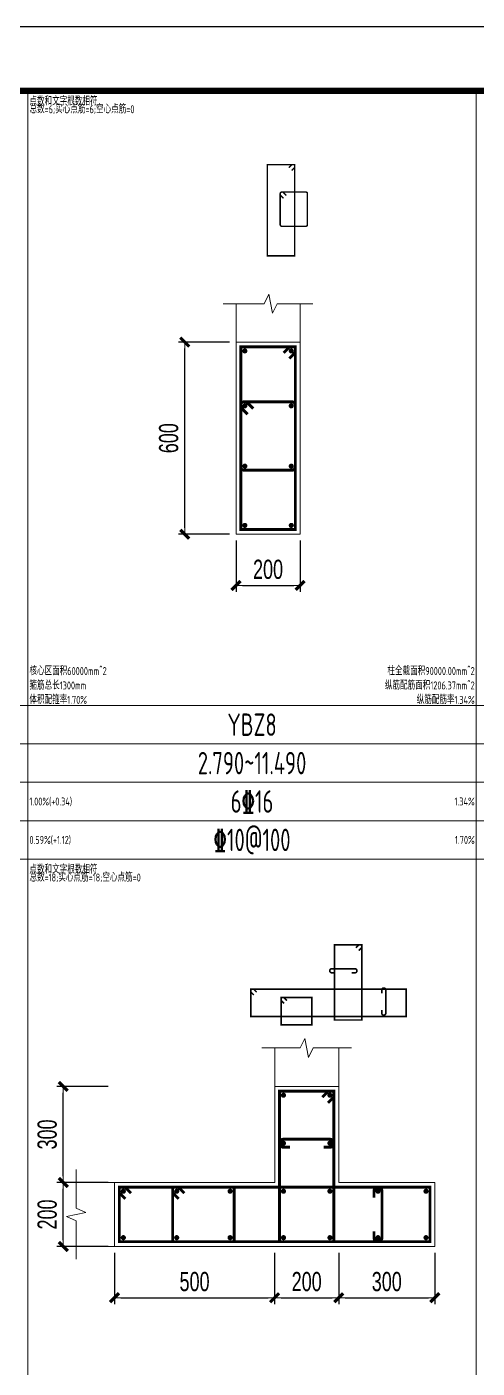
# Model space of a CAD drawing. Extents: x -129922 to 1190196, y -520662 to 139923.
# Drawn here: x 421075 to 428104, y -277428 to -256477 of the extents above; entities that cross this region are included whole.
import ezdxf
from ezdxf.enums import TextEntityAlignment as Align

# ---------------------------------------------------------------- set-up
doc = ezdxf.new("R2010")
doc.units = 0
doc.header["$LTSCALE"] = 1000
doc.header["$MEASUREMENT"] = 0
for name, color, linetype, lineweight in [('S-墙柱-REIN', 1, 'Continuous', 20), ('S-墙柱-大样细线', 7, 'Continuous', 20), ('S-墙柱-编号', 4, 'Continuous', 20), ('S-大样-DIM', 3, 'Continuous', 20), ('S-大样-REIN', 1, 'Continuous', 20), ('S-大样-实线', 2, 'Continuous', 20), ('S-通用-TAB', 7, 'Continuous', 20)]:
    doc.layers.add(name, color=color, linetype=linetype, lineweight=lineweight)
doc.layers.add('Y-云图图框', color=7, linetype='Continuous')
doc.layers.add('z-计算配筋', color=7, linetype='Continuous')
doc.layers.add('配箍校核', color=34, linetype='Continuous', plot=False)
doc.styles.add('_YT_Name', font='', dxfattribs={"width": 0.8})
doc.styles.add('_YT_Sign_Text', font='ros.shx', dxfattribs={"width": 0.8, "bigfont": 'hztxt.shx'})
doc.styles.add('BW_Dim', font='Bweng.shx', dxfattribs={"width": 0.7, "bigfont": 'hztxt.shx'})
doc.styles.add('BW_Rein', font='tssdeng.shx', dxfattribs={"width": 0.7, "bigfont": 'hztxt.shx'})
doc.styles.get("Standard").update_dxf_attribs({"font": 'gbenor.shx', "bigfont": 'gbcbig.shx'})
doc.styles.add('TSSD_Rein', font='tssdeng.shx', dxfattribs={"width": 0.7, "bigfont": 'hztxt.shx'})
doc.styles.get('_YT_Name').set_extended_font_data('SimHei')
doc.dimstyles.new('Cyz_20_100', dxfattribs={"dimtxt": 300, "dimasz": 100, "dimexe": 100, "dimexo": 100, "dimgap": 100, "dimtad": 1, "dimdec": 0, "dimlfac": 0.2, "dimzin": 0, "dimdsep": 46, "dimtxsty": 'BW_Dim', "dimblk": '_bwk', "dimcen": 0, "dimclrt": 7, "dimadec": 0, "dimazin": 0, "dimtfac": 1, "dimtdec": 0, "dimtix": 1, "dimtmove": 2, "dimatfit": 0, "dimfxl": 0, "dimtolj": 1, "dimtzin": 0, "dimarcsym": 0})

# ---------------------------------------------------------------- blocks, each defined once
blk = doc.blocks.new('ECMCTK_A1_横_单行图名--0')
at = {"color": 4}
blk.add_lwpolyline([(0, 0), (841, 0), (841, 594), (0, 594)], close=True, dxfattribs=at)
at = {"const_width": 1}
blk.add_lwpolyline([(25, 10), (831, 10), (831, 584), (25, 584)], close=True, dxfattribs=at)
at = {"color": 80, "flags": 3}
for tag, height, p in [('YTHQINS', 3, (34.31, 585.5)), ('ECMCKEY', 3, (292.07, 288.23)), ('YTTQINS', 5.62, (848.03, 12.81)), ('YTFRAME', 3, (652.76, 5.84)), ('YTBARCODE_T1', 3, (749.78, 5.95))]:
    blk.add_attdef(tag, text='', height=height, dxfattribs=at).set_placement(p, align=Align.MIDDLE_CENTER)
for tag, height, style, width, p in [('证书编号', 4, '_YT_Sign_Text', 0.8, (708.87, 43.81)), ('审查批准号', 4, '_YT_Sign_Text', 0.8, (761.06, 43.81)), ('工程号', 4, '_YT_Sign_Text', 0.5, (804.08, 44.12)), ('设计单位', 6, '_YT_Name', 0.8, (623.75, 38.6)), ('建设单位', 4, '_YT_Sign_Text', 0.8, (734.96, 36.11)), ('阶段', 4, '_YT_Sign_Text', 0.8, (804.08, 35.81)), ('项目号', 4, '_YT_Sign_Text', 0.5, (822.08, 33.72)), ('项目名称', 4, '_YT_Sign_Text', 0.8, (734.96, 28.11)), ('专业', 4, '_YT_Sign_Text', 0.8, (804.08, 27.31)), ('图纸编号', 4, '_YT_Sign_Text', 0.5, (803.93, 19.36)), ('图纸名称', 4.5, '_YT_Name', 0.8, (735.39, 15.06)), ('版本号', 4, '_YT_Sign_Text', 0.8, (822.08, 13)), ('出图比例', 4.2, '_YT_Sign_Text', 0.8, (681.82, 11.78)), ('日期', 4, '_YT_Sign_Text', 0.5, (803.88, 12.13))]:
    blk.add_attdef(tag, text='', height=height, dxfattribs=dict(style=style, width=width)).set_placement(p, align=Align.CENTER)
at = {"style": '_YT_Sign_Text', "width": 0.8, "flags": 3}
for tag, p, height in [('[审定人]', (590.95, 27.81), 4.1), ('{审定人}', (605.87, 26.45), 6.24), ('[校对人]', (642.23, 27.82), 4.1), ('{校对人}', (658.35, 26.53), 6.24), ('{审核人}', (606.98, 18.44), 6.24), ('{设计人}', (658.48, 18.54), 6.24), ('[审核人]', (591.01, 19.76), 4.1), ('[设计人]', (642.47, 20.21), 4.1), ('{项目负责人}', (608.28, 10.72), 6.24), ('{专业负责人}', (658.58, 10.36), 6.24), ('[项目负责人]', (590.78, 12.01), 4.1), ('[专业负责人]', (642.74, 11.77), 4.1)]:
    blk.add_attdef(tag, p, '', height=height, dxfattribs=at)
at = {"color": 80, "flags": 3}
for tag, p in [('YTQRCODE', (551.04, 11.91)), ('YTBZSIT', (25, 10)), ('EXT_TK_LEFT', (25, 10))]:
    blk.add_attdef(tag, p, '', height=3, dxfattribs=at)
blk = doc.blocks.new('_bwk')
blk.add_line((-1, 0), (0, 0))
at = {"const_width": 0.5}
blk.add_lwpolyline([(-0.7, -0.7), (0.7, 0.7)], dxfattribs=at)
blk = doc.blocks.new('*D1480')
at = {"layer": 'Defpoints', "color": 0, "transparency": 16777216}
for p in [(423540, -261402), (424340, -261402), (424340, -264402)]:
    blk.add_point(p, dxfattribs=at)
at = {"layer": 'S-大样-DIM', "color": 0, "lineweight": -2, "transparency": 16777216}
for p, q in [((424240, -261402), (423440, -261402)), ((423540, -264302), (423540, -261502)), ((424240, -264402), (423440, -264402))]:
    blk.add_line(p, q, dxfattribs=at)
at = {"layer": 'S-大样-DIM', "color": 0, "lineweight": -2, "transparency": 16777216, "xscale": 100, "yscale": 100, "zscale": 100}
for p, rotation in [((423540, -261402), 90), ((423540, -264402), 270)]:
    blk.add_blockref('_bwk', p, dxfattribs=dict(at, rotation=rotation))
at = {"layer": 'S-大样-DIM', "color": 7, "transparency": 16777216, "insert": (423290, -262902), "char_height": 300, "attachment_point": 5, "rotation": 90, "style": 'BW_Dim'}
blk.add_mtext('\\A1;600', dxfattribs=at)
blk = doc.blocks.new('*D1481')
at = {"layer": 'Defpoints', "color": 0, "transparency": 16777216}
for p in [(424340, -264402), (425340, -264402), (425340, -265202)]:
    blk.add_point(p, dxfattribs=at)
at = {"layer": 'S-大样-DIM', "color": 0, "lineweight": -2, "transparency": 16777216}
for p, q in [((424340, -264502), (424340, -265302)), ((425340, -264502), (425340, -265302)), ((424440, -265202), (425240, -265202))]:
    blk.add_line(p, q, dxfattribs=at)
at = {"layer": 'S-大样-DIM', "color": 0, "lineweight": -2, "transparency": 16777216, "xscale": 100, "yscale": 100, "zscale": 100, "rotation": 180}
blk.add_blockref('_bwk', (424340, -265202), dxfattribs=at)
at = {"layer": 'S-大样-DIM', "color": 0, "lineweight": -2, "transparency": 16777216, "xscale": 100, "yscale": 100, "zscale": 100}
blk.add_blockref('_bwk', (425340, -265202), dxfattribs=at)
at = {"layer": 'S-大样-DIM', "color": 7, "transparency": 16777216, "insert": (424840, -264952), "char_height": 300, "attachment_point": 5, "style": 'BW_Dim'}
blk.add_mtext('\\A1;200', dxfattribs=at)
blk = doc.blocks.new('*D1425')
at = {"layer": 'Defpoints', "color": 0, "transparency": 16777216}
for p in [(425943, -275527), (427443, -275527), (427443, -276327)]:
    blk.add_point(p, dxfattribs=at)
at = {"layer": 'S-大样-DIM', "color": 0, "lineweight": -2, "transparency": 16777216}
for p, q in [((425943, -275627), (425943, -276427)), ((427443, -275627), (427443, -276427)), ((426043, -276327), (427343, -276327))]:
    blk.add_line(p, q, dxfattribs=at)
at = {"layer": 'S-大样-DIM', "color": 0, "lineweight": -2, "transparency": 16777216, "xscale": 100, "yscale": 100, "zscale": 100, "rotation": 180}
blk.add_blockref('_bwk', (425943, -276327), dxfattribs=at)
at = {"layer": 'S-大样-DIM', "color": 0, "lineweight": -2, "transparency": 16777216, "xscale": 100, "yscale": 100, "zscale": 100}
blk.add_blockref('_bwk', (427443, -276327), dxfattribs=at)
at = {"layer": 'S-大样-DIM', "color": 7, "transparency": 16777216, "insert": (426693, -276077), "char_height": 300, "attachment_point": 5, "style": 'BW_Dim'}
blk.add_mtext('\\A1;300', dxfattribs=at)
blk = doc.blocks.new('*D1426')
at = {"layer": 'Defpoints', "color": 0, "transparency": 16777216}
for p in [(424943, -275527), (425943, -275527), (425943, -276327)]:
    blk.add_point(p, dxfattribs=at)
at = {"layer": 'S-大样-DIM', "color": 0, "lineweight": -2, "transparency": 16777216}
for p, q in [((424943, -275627), (424943, -276427)), ((425943, -275627), (425943, -276427)), ((425043, -276327), (425843, -276327))]:
    blk.add_line(p, q, dxfattribs=at)
at = {"layer": 'S-大样-DIM', "color": 0, "lineweight": -2, "transparency": 16777216, "xscale": 100, "yscale": 100, "zscale": 100, "rotation": 180}
blk.add_blockref('_bwk', (424943, -276327), dxfattribs=at)
at = {"layer": 'S-大样-DIM', "color": 0, "lineweight": -2, "transparency": 16777216, "xscale": 100, "yscale": 100, "zscale": 100}
blk.add_blockref('_bwk', (425943, -276327), dxfattribs=at)
at = {"layer": 'S-大样-DIM', "color": 7, "transparency": 16777216, "insert": (425443, -276077), "char_height": 300, "attachment_point": 5, "style": 'BW_Dim'}
blk.add_mtext('\\A1;200', dxfattribs=at)
blk = doc.blocks.new('*D1427')
at = {"layer": 'Defpoints', "color": 0, "transparency": 16777216}
for p in [(422443, -275527), (424943, -275527), (424943, -276327)]:
    blk.add_point(p, dxfattribs=at)
at = {"layer": 'S-大样-DIM', "color": 0, "lineweight": -2, "transparency": 16777216}
for p, q in [((422443, -275627), (422443, -276427)), ((424943, -275627), (424943, -276427)), ((422543, -276327), (424843, -276327))]:
    blk.add_line(p, q, dxfattribs=at)
at = {"layer": 'S-大样-DIM', "color": 0, "lineweight": -2, "transparency": 16777216, "xscale": 100, "yscale": 100, "zscale": 100, "rotation": 180}
blk.add_blockref('_bwk', (422443, -276327), dxfattribs=at)
at = {"layer": 'S-大样-DIM', "color": 0, "lineweight": -2, "transparency": 16777216, "xscale": 100, "yscale": 100, "zscale": 100}
blk.add_blockref('_bwk', (424943, -276327), dxfattribs=at)
at = {"layer": 'S-大样-DIM', "color": 7, "transparency": 16777216, "insert": (423693, -276077), "char_height": 300, "attachment_point": 5, "style": 'BW_Dim'}
blk.add_mtext('\\A1;500', dxfattribs=at)
blk = doc.blocks.new('*D1428')
at = {"layer": 'Defpoints', "color": 0, "transparency": 16777216}
for p in [(421643, -273027), (422443, -273027), (422443, -274527)]:
    blk.add_point(p, dxfattribs=at)
at = {"layer": 'S-大样-DIM', "color": 0, "lineweight": -2, "transparency": 16777216}
for p, q in [((422343, -273027), (421543, -273027)), ((421643, -274427), (421643, -273127)), ((422343, -274527), (421543, -274527))]:
    blk.add_line(p, q, dxfattribs=at)
at = {"layer": 'S-大样-DIM', "color": 0, "lineweight": -2, "transparency": 16777216, "xscale": 100, "yscale": 100, "zscale": 100}
for p, rotation in [((421643, -273027), 90), ((421643, -274527), 270)]:
    blk.add_blockref('_bwk', p, dxfattribs=dict(at, rotation=rotation))
at = {"layer": 'S-大样-DIM', "color": 7, "transparency": 16777216, "insert": (421393, -273777), "char_height": 300, "attachment_point": 5, "rotation": 90, "style": 'BW_Dim'}
blk.add_mtext('\\A1;300', dxfattribs=at)
blk = doc.blocks.new('*D1429')
at = {"layer": 'Defpoints', "color": 0, "transparency": 16777216}
for p in [(421643, -274527), (422443, -274527), (422443, -275527)]:
    blk.add_point(p, dxfattribs=at)
at = {"layer": 'S-大样-DIM', "color": 0, "lineweight": -2, "transparency": 16777216}
for p, q in [((422343, -274527), (421543, -274527)), ((421643, -275427), (421643, -274627)), ((422343, -275527), (421543, -275527))]:
    blk.add_line(p, q, dxfattribs=at)
at = {"layer": 'S-大样-DIM', "color": 0, "lineweight": -2, "transparency": 16777216, "xscale": 100, "yscale": 100, "zscale": 100}
for p, rotation in [((421643, -274527), 90), ((421643, -275527), 270)]:
    blk.add_blockref('_bwk', p, dxfattribs=dict(at, rotation=rotation))
at = {"layer": 'S-大样-DIM', "color": 7, "transparency": 16777216, "insert": (421393, -275027), "char_height": 300, "attachment_point": 5, "rotation": 90, "style": 'BW_Dim'}
blk.add_mtext('\\A1;200', dxfattribs=at)

msp = doc.modelspace()

# ---------------------------------------------------------------- linework, layer by layer
at = {"layer": 'S-墙柱-REIN', "const_width": 40}
for points in [[(424457.7, -261539.2, 1), (424497.7, -261539.2, 1)], [(425182.7, -261539.2, 1), (425222.7, -261539.2, 1)], [(424457.7, -262397.2, 1), (424497.7, -262397.2, 1)], [(425182.7, -262397.2, 1), (425222.7, -262397.2, 1)], [(424457.7, -263339.2, 1), (424497.7, -263339.2, 1)], [(425182.7, -263339.2, 1), (425222.7, -263339.2, 1)], [(424457.7, -264264.2, 1), (424497.7, -264264.2, 1)], [(425182.7, -264264.2, 1), (425222.7, -264264.2, 1)], [(425060.8, -273164.2, 1), (425100.8, -273164.2, 1)], [(425785.8, -273164.2, 1), (425825.8, -273164.2, 1)], [(425060.8, -273914.2, 1), (425100.8, -273914.2, 1)], [(425785.8, -273914.2, 1), (425825.8, -273914.2, 1)], [(422560.8, -274664.2, 1), (422600.8, -274664.2, 1)], [(423394.1, -274664.2, 1), (423434.1, -274664.2, 1)], [(424227.5, -274664.2, 1), (424267.5, -274664.2, 1)], [(425060.8, -274664.2, 1), (425100.8, -274664.2, 1)], [(425785.8, -274664.2, 1), (425825.8, -274664.2, 1)], [(426535.8, -274664.2, 1), (426575.8, -274664.2, 1)], [(427285.8, -274664.2, 1), (427325.8, -274664.2, 1)], [(422560.8, -275389.2, 1), (422600.8, -275389.2, 1)], [(423394.1, -275389.2, 1), (423434.1, -275389.2, 1)], [(424227.5, -275389.2, 1), (424267.5, -275389.2, 1)], [(425060.8, -275389.2, 1), (425100.8, -275389.2, 1)], [(425785.8, -275389.2, 1), (425825.8, -275389.2, 1)], [(426535.8, -275389.2, 1), (426575.8, -275389.2, 1)], [(427285.8, -275389.2, 1), (427325.8, -275389.2, 1)]]:
    msp.add_lwpolyline(points, format="xyb", close=True, dxfattribs=at)
at = {"layer": 'S-墙柱-大样细线'}
for points in [[(425340.2, -261401.7), (424340.2, -261401.7), (424340.2, -264401.7), (425340.2, -264401.7)], [(425943.3, -274526.7), (425943.3, -273026.7), (424943.3, -273026.7), (424943.3, -274526.7), (422443.3, -274526.7), (422443.3, -275526.7), (427443.3, -275526.7), (427443.3, -274526.7)]]:
    msp.add_lwpolyline(points, close=True, dxfattribs=at)
at = {"layer": 'S-大样-REIN', "color": 1}
for points, const_width in [([(425163.6, -258675.2), (425209.5, -258629.2), (425253.7, -258629.2), (425253.7, -260054.2), (424828.7, -260054.2), (424828.7, -258629.2), (425253.7, -258629.2), (425253.7, -258673.4), (425207.8, -258719.4)], 22.5), ([(425084.9, -261568.7), (425176.8, -261476.7), (425265.2, -261476.7), (425265.2, -264326.7), (424415.2, -264326.7), (424415.2, -261476.7), (425265.2, -261476.7), (425265.2, -261565.1), (425173.3, -261657.1)], 45), ([(426212.6, -270860.2), (426258.5, -270814.2), (426302.7, -270814.2), (426302.7, -271989.2), (425877.7, -271989.2), (425877.7, -270814.2), (426302.7, -270814.2), (426302.7, -270858.4), (426256.8, -270904.4)], 25), ([(424617.4, -271598.2), (424571.5, -271552.2), (424571.5, -271508), (426996.5, -271508), (426996.5, -271933), (424571.5, -271933), (424571.5, -271508), (424615.7, -271508), (424661.6, -271554)], 25), ([(425688, -273193.7), (425779.9, -273101.7), (425868.3, -273101.7), (425868.3, -275451.7), (425018.3, -275451.7), (425018.3, -273101.7), (425868.3, -273101.7), (425868.3, -273190.1), (425776.4, -273282.1)], 45), ([(422610.2, -274782.1), (422518.3, -274690.1), (422518.3, -274601.7), (427368.3, -274601.7), (427368.3, -275451.7), (422518.3, -275451.7), (422518.3, -274601.7), (422606.7, -274601.7), (422698.6, -274693.7)], 45)]:
    msp.add_lwpolyline(points, dxfattribs=dict(at, const_width=const_width))
at = {"layer": 'S-大样-REIN'}
for points, const_width in [([(425082.7, -259155.4), (425036.8, -259109.5, -0.1989124), (425029.7, -259092.5), (425029.7, -259082.2, -0.4142136), (425053.7, -259058.2), (425430.7, -259058.2, -0.4142136), (425454.7, -259082.2), (425454.7, -259567.7, -0.4142136), (425430.7, -259591.7), (425053.7, -259591.7, -0.4142136), (425029.7, -259567.7), (425029.7, -259082.2, -0.4142136), (425053.7, -259058.2), (425064, -259058.2, -0.1989124), (425081, -259065.3), (425126.9, -259111.2)], 22.5), ([(424521.2, -262529.1), (424429.3, -262437.2, -0.1989124), (424415.2, -262403.3), (424415.2, -262382.7, -0.4142136), (424463.2, -262334.7), (425217.2, -262334.7, -0.4142136), (425265.2, -262382.7), (425265.2, -263353.7, -0.4142136), (425217.2, -263401.7), (424463.2, -263401.7, -0.4142136), (424415.2, -263353.7), (424415.2, -262382.7, -0.4142136), (424463.2, -262334.7), (424483.7, -262334.7, -0.1989124), (424517.7, -262348.8), (424609.6, -262440.7)], 45), ([(425884, -271251.7), (425834, -271251.7, -1), (425834, -271189.2), (426196.5, -271189.2, -1), (426196.5, -271251.7), (426146.5, -271251.7)], 25), ([(426615.2, -271570.5), (426615.2, -271520.5, -1), (426677.7, -271520.5), (426677.7, -271883, -1), (426615.2, -271883), (426615.2, -271833)], 25), ([(425180.8, -273976.7), (425080.8, -273976.7, -1), (425080.8, -273851.7), (425805.8, -273851.7, -1), (425805.8, -273976.7), (425705.8, -273976.7)], 45), ([(426493.3, -274764.2), (426493.3, -274664.2, -1), (426618.3, -274664.2), (426618.3, -275389.2, -1), (426493.3, -275389.2), (426493.3, -275289.2)], 45)]:
    msp.add_lwpolyline(points, format="xyb", dxfattribs=dict(at, const_width=const_width))
for points, const_width in [([(425134.6, -271685.2), (425088.6, -271639.2), (425044.4, -271639.2), (425044.4, -272064.2), (425523.6, -272064.2), (425523.6, -271639.2), (425044.4, -271639.2), (425044.4, -271683.4), (425090.4, -271729.4)], 25), ([(423531.9, -274693.7), (423440, -274601.7), (423351.6, -274601.7), (423351.6, -275451.7), (424310, -275451.7), (424310, -274601.7), (423351.6, -274601.7), (423351.6, -274690.1), (423443.5, -274782.1)], 45)]:
    msp.add_lwpolyline(points, dxfattribs=dict(at, const_width=const_width))
at = {"layer": 'S-大样-实线'}
for points in [[(424140.2, -260801.7), (424780.7, -260801.7), (424850.7, -260651.7), (424910.7, -260951.7), (424980.7, -260801.7), (425540.2, -260801.7)], [(424340.2, -261401.7), (424340.2, -260801.7)], [(425340.2, -261401.7), (425340.2, -260801.7)], [(424743.3, -272426.7), (425343.3, -272426.7), (425413.3, -272276.7), (425473.3, -272576.7), (425543.3, -272426.7), (426143.3, -272426.7)], [(424943.3, -273026.7), (424943.3, -272426.7)], [(425943.3, -273026.7), (425943.3, -272426.7)], [(421843.3, -275726.7), (421843.3, -275126.7), (421693.3, -275056.7), (421993.3, -274996.7), (421843.3, -274926.7), (421843.3, -274326.7)], [(422443.3, -274526.7), (421843.3, -274526.7)], [(422443.3, -275526.7), (421843.3, -275526.7)]]:
    msp.add_lwpolyline(points, dxfattribs=at)
at = {"layer": 'S-通用-TAB'}
for points in [[(414090.2, -269476.7), (414090.2, -257476.7), (421090.2, -257476.7), (421090.2, -269476.7), (414090.2, -269476.7), (414090.2, -267076.7), (421090.2, -267076.7), (421090.2, -267676.7), (414090.2, -267676.7), (414090.2, -268276.7), (421090.2, -268276.7), (421090.2, -268876.7), (414090.2, -268876.7), (414090.2, -269476.7)], [(421090.2, -269476.7), (421090.2, -257476.7), (428090.2, -257476.7), (428090.2, -269476.7), (421090.2, -269476.7), (421090.2, -267076.7), (428090.2, -267076.7), (428090.2, -267676.7), (421090.2, -267676.7), (421090.2, -268276.7), (428090.2, -268276.7), (428090.2, -268876.7), (421090.2, -268876.7), (421090.2, -269476.7)], [(428090.2, -269476.7), (428090.2, -257476.7), (435090.2, -257476.7), (435090.2, -269476.7), (428090.2, -269476.7), (428090.2, -267076.7), (435090.2, -267076.7), (435090.2, -267676.7), (428090.2, -267676.7), (428090.2, -268276.7), (435090.2, -268276.7), (435090.2, -268876.7), (428090.2, -268876.7), (428090.2, -269476.7)], [(414090.2, -281476.7), (414090.2, -269476.7), (421090.2, -269476.7), (421090.2, -281476.7), (414090.2, -281476.7), (414090.2, -279076.7), (421090.2, -279076.7), (421090.2, -279676.7), (414090.2, -279676.7), (414090.2, -280276.7), (421090.2, -280276.7), (421090.2, -280876.7), (414090.2, -280876.7), (414090.2, -281476.7)], [(421090.2, -281476.7), (421090.2, -269476.7), (428090.2, -269476.7), (428090.2, -281476.7), (421090.2, -281476.7), (421090.2, -279076.7), (428090.2, -279076.7), (428090.2, -279676.7), (421090.2, -279676.7), (421090.2, -280276.7), (428090.2, -280276.7), (428090.2, -280876.7), (421090.2, -280876.7), (421090.2, -281476.7)], [(428090.2, -281476.7), (428090.2, -269476.7), (435090.2, -269476.7), (435090.2, -281476.7), (428090.2, -281476.7), (428090.2, -279076.7), (435090.2, -279076.7), (435090.2, -279676.7), (428090.2, -279676.7), (428090.2, -280276.7), (435090.2, -280276.7), (435090.2, -280876.7), (428090.2, -280876.7), (428090.2, -281476.7)]]:
    msp.add_lwpolyline(points, dxfattribs=at)

# ---------------------------------------------------------------- block references
at = {"layer": 'Y-云图图框', "xscale": 100, "yscale": 100, "zscale": 100}
msp.add_blockref('ECMCTK_A1_横_单行图名--0', (367865.2, -315876.7), dxfattribs=at)

# ---------------------------------------------------------------- texts
at = {"layer": 'S-墙柱-编号', "color": 8, "style": 'TSSD_Rein', "width": 0.7}
msp.add_text('YBZ8', height=350, dxfattribs=at).set_placement((424590.2, -267376.7), align=Align.MIDDLE_CENTER)
at = {"layer": 'S-墙柱-编号', "style": 'TSSD_Rein', "width": 0.7}
msp.add_text('2.790~11.490', height=350, dxfattribs=at).set_placement((424590.2, -267976.7), align=Align.MIDDLE_CENTER)
at = {"layer": 'z-计算配筋', "style": 'BW_Rein', "width": 0.7}
for s, p in [('6\x8416', (424590.2, -268576.7)), ('\x8410@100', (424590.2, -269176.7))]:
    msp.add_text(s, height=350, dxfattribs=at).set_placement(p, align=Align.MIDDLE_CENTER)
at = {"layer": '配箍校核', "style": 'BW_Rein', "width": 0.7}
for s, p in [('点数和文字根数相符', (421115.2, -257701.7)), ('总数=6;实心点筋=6;空心点筋=0', (421115.2, -257826.7)), ('核心区面积60000mm^ 2', (421115.2, -266601.7)), ('箍筋总长1300mm', (421115.2, -266826.7)), ('体积配箍率1.70%', (421115.2, -267051.7)), ('点数和文字根数相符', (421115.2, -269701.7)), ('总数=18;实心点筋=18;空心点筋=0', (421115.2, -269826.7))]:
    msp.add_text(s, height=125, dxfattribs=at).set_placement(p)
for s, p in [('柱全截面积90000.00mm^ 2', (428065.2, -266601.7)), ('纵筋配筋面积1206.37mm^ 2', (428065.2, -266826.7)), ('纵筋配筋率1.34%', (428065.2, -267051.7))]:
    msp.add_text(s, height=125, dxfattribs=at).set_placement(p, align=Align.RIGHT)
for s, p in [('1.00%(+0.34)', (421115.2, -268576.7)), ('0.59%(+1.12)', (421115.2, -269176.7))]:
    msp.add_text(s, height=125, dxfattribs=at).set_placement(p, align=Align.MIDDLE_LEFT)
for s, p in [('1.34%', (428065.2, -268576.7)), ('1.70%', (428065.2, -269176.7))]:
    msp.add_text(s, height=125, dxfattribs=at).set_placement(p, align=Align.MIDDLE_RIGHT)

# ---------------------------------------------------------------- dimensions: what is measured, and where the dimension line sits
at = {"layer": 'S-大样-DIM'}
for base, p1, p2, picture, middle in [((423540.2, -261401.7), (424340.2, -264401.7), (424340.2, -261401.7), '*D1480', (423290.2, -262901.7)), ((421643.3, -273026.7), (422443.3, -274526.7), (422443.3, -273026.7), '*D1428', (421393.3, -273776.7)), ((421643.3, -274526.7), (422443.3, -275526.7), (422443.3, -274526.7), '*D1429', (421393.3, -275026.7))]:
    dim = msp.add_linear_dim(base=base, p1=p1, p2=p2, angle=90, dimstyle='Cyz_20_100', dxfattribs=at)
    dim.commit()
    dim.dimension.update_dxf_attribs({"geometry": picture, "text_midpoint": middle})
for base, p1, p2, picture, middle in [((425340.2, -265201.7), (424340.2, -264401.7), (425340.2, -264401.7), '*D1481', (424840.2, -264951.7)), ((424943.3, -276326.7), (422443.3, -275526.7), (424943.3, -275526.7), '*D1427', (423693.3, -276076.7)), ((425943.3, -276326.7), (424943.3, -275526.7), (425943.3, -275526.7), '*D1426', (425443.3, -276076.7)), ((427443.3, -276326.7), (425943.3, -275526.7), (427443.3, -275526.7), '*D1425', (426693.3, -276076.7))]:
    dim = msp.add_linear_dim(base=base, p1=p1, p2=p2, dimstyle='Cyz_20_100', dxfattribs=at)
    dim.commit()
    dim.dimension.update_dxf_attribs({"geometry": picture, "text_midpoint": middle})

doc.saveas('drawing.dxf')
